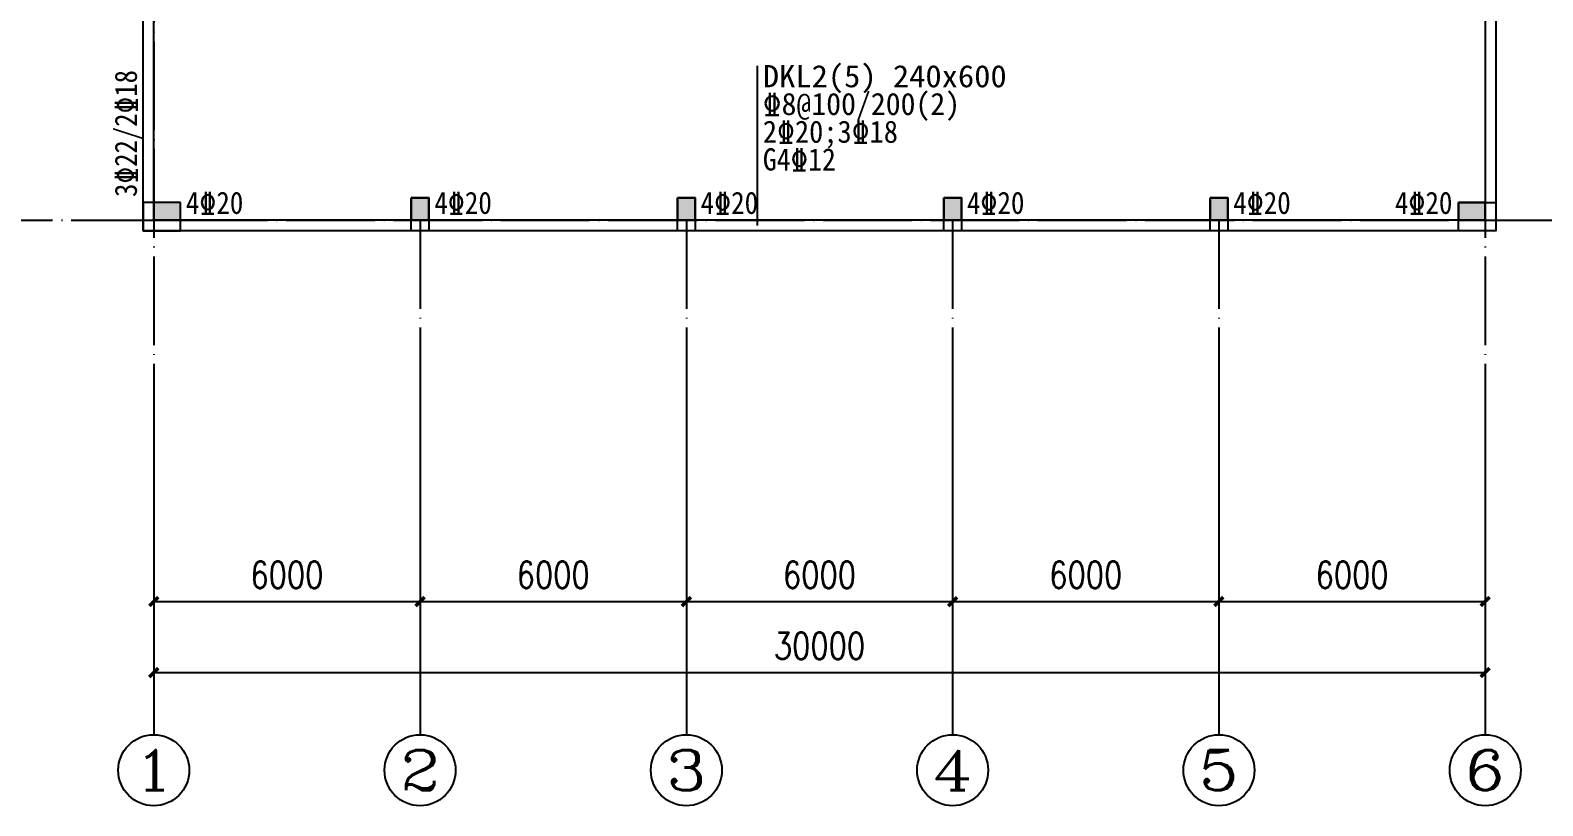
# Model space of a CAD drawing. Extents: x 31695611 to 39053694, y -59225 to 904195.
# Drawn here: x 38525870 to 38559949, y 775065 to 792536 of the extents above; entities that cross this region are included whole.
import ezdxf
from ezdxf.enums import TextEntityAlignment as Align

# ---------------------------------------------------------------- set-up
doc = ezdxf.new("R2010")
doc.units = 0
doc.header["$LTSCALE"] = 1000
doc.header["$MEASUREMENT"] = 0
doc.linetypes.add('ACAD_ISO04W100', pattern=[30.5, 24, -3, 0.5, -3])
doc.linetypes.add('DOTE', pattern=[2.42, 2, -0.2, 0.02, -0.2])
doc.layers.get('0').update_dxf_attribs({"linetype": 'CONTINUOUS'})
doc.layers.get('DEFPOINTS').update_dxf_attribs({"linetype": 'CONTINUOUS'})
for name, color, linetype in [('AXIS', 3, 'CONTINUOUS'), ('AXIS_TEXT', 7, 'CONTINUOUS'), ('COLUMN', 2, 'CONTINUOUS'), ('DOTE', 1, 'ACAD_ISO04W100'), ('PUB_HATCH', 8, 'CONTINUOUS'), ('梁', 4, 'CONTINUOUS'), ('梁原位标注', 7, 'CONTINUOUS'), ('梁集中标注', 2, 'CONTINUOUS')]:
    doc.layers.add(name, color=color, linetype=linetype)
doc.styles.add('_TCH_AXIS', font='COMPLEX', dxfattribs={"bigfont": 'GBCBIG'})
doc.styles.add('COMPLEX', font='COMPLEX')
doc.styles.add('DIM_FONT', font='SIMPLEX.shx', dxfattribs={"width": 0.8})
doc.dimstyles.new('DIMN200', dxfattribs={"dimscale": 2, "dimtxt": 300, "dimasz": 100, "dimexe": 250, "dimexo": 300, "dimgap": 150, "dimtad": 1, "dimdec": 0, "dimzin": 0, "dimtxsty": 'DIM_FONT', "dimblk": 'ARCHTICK', "dimcen": 0.09, "dimclrt": 7, "dimazin": 3, "dimtfac": 1, "dimtdec": 0, "dimtix": 1, "dimtmove": 0, "dimatfit": 3, "dimtolj": 1, "dimtzin": 0})

# ---------------------------------------------------------------- blocks, each defined once
blk = doc.blocks.new('_ARCHTICK')
at = {"color": 0, "linetype": 'BYBLOCK', "const_width": 0.4}
blk.add_lwpolyline([(-0.5, -0.5), (0.5, 0.5)], dxfattribs=at)
blk = doc.blocks.new('*D661')
at = {"layer": 'AXIS', "color": 0}
for p, q in [((38528653, 784065), (38528653, 779165)), ((38534653, 784065), (38534653, 779165)), ((38528653, 779665), (38534653, 779665))]:
    blk.add_line(p, q, dxfattribs=at)
at = {"layer": 'DEFPOINTS', "color": 0}
for p in [(38528653, 784665), (38534653, 784665), (38534653, 779665)]:
    blk.add_point(p, dxfattribs=at)
at = {"layer": 'AXIS', "color": 0, "xscale": 200, "yscale": 200, "zscale": 200, "rotation": 180}
blk.add_blockref('_ARCHTICK', (38528653, 779665), dxfattribs=at)
at = {"layer": 'AXIS', "color": 0, "xscale": 200, "yscale": 200, "zscale": 200}
blk.add_blockref('_ARCHTICK', (38534653, 779665), dxfattribs=at)
at = {"layer": 'AXIS', "color": 7, "insert": (38531653, 780265), "char_height": 600, "attachment_point": 5, "style": 'DIM_FONT'}
blk.add_mtext('\\A1;6000', dxfattribs=at)
blk = doc.blocks.new('*D662')
at = {"layer": 'AXIS', "color": 0}
for p, q in [((38534653, 784065), (38534653, 779165)), ((38540653, 784065), (38540653, 779165)), ((38534653, 779665), (38540653, 779665))]:
    blk.add_line(p, q, dxfattribs=at)
at = {"layer": 'DEFPOINTS', "color": 0}
for p in [(38534653, 784665), (38540653, 784665), (38540653, 779665)]:
    blk.add_point(p, dxfattribs=at)
at = {"layer": 'AXIS', "color": 0, "xscale": 200, "yscale": 200, "zscale": 200, "rotation": 180}
blk.add_blockref('_ARCHTICK', (38534653, 779665), dxfattribs=at)
at = {"layer": 'AXIS', "color": 0, "xscale": 200, "yscale": 200, "zscale": 200}
blk.add_blockref('_ARCHTICK', (38540653, 779665), dxfattribs=at)
at = {"layer": 'AXIS', "color": 7, "insert": (38537653, 780265), "char_height": 600, "attachment_point": 5, "style": 'DIM_FONT'}
blk.add_mtext('\\A1;6000', dxfattribs=at)
blk = doc.blocks.new('*D663')
at = {"layer": 'AXIS', "color": 0}
for p, q in [((38540653, 784065), (38540653, 779165)), ((38546653, 784065), (38546653, 779165)), ((38540653, 779665), (38546653, 779665))]:
    blk.add_line(p, q, dxfattribs=at)
at = {"layer": 'DEFPOINTS', "color": 0}
for p in [(38540653, 784665), (38546653, 784665), (38546653, 779665)]:
    blk.add_point(p, dxfattribs=at)
at = {"layer": 'AXIS', "color": 0, "xscale": 200, "yscale": 200, "zscale": 200, "rotation": 180}
blk.add_blockref('_ARCHTICK', (38540653, 779665), dxfattribs=at)
at = {"layer": 'AXIS', "color": 0, "xscale": 200, "yscale": 200, "zscale": 200}
blk.add_blockref('_ARCHTICK', (38546653, 779665), dxfattribs=at)
at = {"layer": 'AXIS', "color": 7, "insert": (38543653, 780265), "char_height": 600, "attachment_point": 5, "style": 'DIM_FONT'}
blk.add_mtext('\\A1;6000', dxfattribs=at)
blk = doc.blocks.new('*D664')
at = {"layer": 'AXIS', "color": 0}
for p, q in [((38546653, 784065), (38546653, 779165)), ((38552653, 784065), (38552653, 779165)), ((38546653, 779665), (38552653, 779665))]:
    blk.add_line(p, q, dxfattribs=at)
at = {"layer": 'DEFPOINTS', "color": 0}
for p in [(38546653, 784665), (38552653, 784665), (38552653, 779665)]:
    blk.add_point(p, dxfattribs=at)
at = {"layer": 'AXIS', "color": 0, "xscale": 200, "yscale": 200, "zscale": 200, "rotation": 180}
blk.add_blockref('_ARCHTICK', (38546653, 779665), dxfattribs=at)
at = {"layer": 'AXIS', "color": 0, "xscale": 200, "yscale": 200, "zscale": 200}
blk.add_blockref('_ARCHTICK', (38552653, 779665), dxfattribs=at)
at = {"layer": 'AXIS', "color": 7, "insert": (38549653, 780265), "char_height": 600, "attachment_point": 5, "style": 'DIM_FONT'}
blk.add_mtext('\\A1;6000', dxfattribs=at)
blk = doc.blocks.new('*D665')
at = {"layer": 'AXIS', "color": 0}
for p, q in [((38552653, 784065), (38552653, 779165)), ((38558653, 784065), (38558653, 779165)), ((38552653, 779665), (38558653, 779665))]:
    blk.add_line(p, q, dxfattribs=at)
at = {"layer": 'DEFPOINTS', "color": 0}
for p in [(38552653, 784665), (38558653, 784665), (38558653, 779665)]:
    blk.add_point(p, dxfattribs=at)
at = {"layer": 'AXIS', "color": 0, "xscale": 200, "yscale": 200, "zscale": 200, "rotation": 180}
blk.add_blockref('_ARCHTICK', (38552653, 779665), dxfattribs=at)
at = {"layer": 'AXIS', "color": 0, "xscale": 200, "yscale": 200, "zscale": 200}
blk.add_blockref('_ARCHTICK', (38558653, 779665), dxfattribs=at)
at = {"layer": 'AXIS', "color": 7, "insert": (38555653, 780265), "char_height": 600, "attachment_point": 5, "style": 'DIM_FONT'}
blk.add_mtext('\\A1;6000', dxfattribs=at)
blk = doc.blocks.new('*D666')
at = {"layer": 'AXIS', "color": 0}
for p, q in [((38528653, 784065), (38528653, 777565)), ((38558653, 784065), (38558653, 777565)), ((38528653, 778065), (38558653, 778065))]:
    blk.add_line(p, q, dxfattribs=at)
at = {"layer": 'DEFPOINTS', "color": 0}
for p in [(38528653, 784665), (38558653, 784665), (38558653, 778065)]:
    blk.add_point(p, dxfattribs=at)
at = {"layer": 'AXIS', "color": 0, "xscale": 200, "yscale": 200, "zscale": 200, "rotation": 180}
blk.add_blockref('_ARCHTICK', (38528653, 778065), dxfattribs=at)
at = {"layer": 'AXIS', "color": 0, "xscale": 200, "yscale": 200, "zscale": 200}
blk.add_blockref('_ARCHTICK', (38558653, 778065), dxfattribs=at)
at = {"layer": 'AXIS', "color": 7, "insert": (38543653, 778665), "char_height": 600, "attachment_point": 5, "style": 'DIM_FONT'}
blk.add_mtext('\\A1;30000', dxfattribs=at)
blk = doc.blocks.new('_AXISO')
blk.add_circle((0, 0), 0.5)
at = {"layer": 'AXIS_TEXT', "style": 'COMPLEX', "width": 1.041667}
blk.add_attdef('A', text='', height=0.56, dxfattribs=at).set_placement((-0.25, -0.28), (0.25, -0.28), align=Align.FIT)

msp = doc.modelspace()

# ---------------------------------------------------------------- hatches: boundary and pattern name
at = {"layer": 'PUB_HATCH'}
for points in [[(38528653.1, 788258.5), (38529253.1, 788258.5), (38529253.1, 788658.5), (38528653.1, 788658.5)], [(38534453.1, 788758.5), (38534453.1, 788258.5), (38534853.1, 788258.5), (38534853.1, 788758.5)], [(38540453.1, 788758.5), (38540453.1, 788258.5), (38540853.1, 788258.5), (38540853.1, 788758.5)], [(38546453.1, 788758.5), (38546453.1, 788258.5), (38546853.1, 788258.5), (38546853.1, 788758.5)], [(38552453.1, 788758.5), (38552453.1, 788258.5), (38552853.1, 788258.5), (38552853.1, 788758.5)], [(38558653.1, 788258.5), (38558653.1, 788658.5), (38558053.1, 788658.5), (38558053.1, 788258.5)]]:
    msp.add_hatch(color=256, dxfattribs=at).paths.add_polyline_path(points)

# ---------------------------------------------------------------- linework, layer by layer
for points in [[(38529253.1, 788658.5), (38528413.1, 788658.5), (38528413.1, 788018.5), (38529253.1, 788018.5)], [(38534453.1, 788758.5), (38534853.1, 788758.5), (38534853.1, 788018.5), (38534453.1, 788018.5)], [(38540453.1, 788758.5), (38540853.1, 788758.5), (38540853.1, 788018.5), (38540453.1, 788018.5)], [(38546453.1, 788758.5), (38546853.1, 788758.5), (38546853.1, 788018.5), (38546453.1, 788018.5)], [(38552453.1, 788758.5), (38552853.1, 788758.5), (38552853.1, 788018.5), (38552453.1, 788018.5)], [(38558053.1, 788658.5), (38558893.1, 788658.5), (38558893.1, 788018.5), (38558053.1, 788018.5)]]:
    msp.add_lwpolyline(points, close=True)
at = {"layer": 'AXIS'}
for p, q in [((38528653.1, 784664.7), (38528653.1, 776664.7)), ((38534653.1, 784664.7), (38534653.1, 776664.7)), ((38540653.1, 784664.7), (38540653.1, 776664.7)), ((38546653.1, 784664.7), (38546653.1, 776664.7)), ((38552653.1, 784664.7), (38552653.1, 776664.7)), ((38558653.1, 784664.7), (38558653.1, 776664.7))]:
    msp.add_line(p, q, dxfattribs=at)
at = {"layer": 'COLUMN'}
for p, q in [((38529253.1, 788658.5), (38528653.1, 788658.5)), ((38528653.1, 788658.5), (38528653.1, 788258.5)), ((38529253.1, 788258.5), (38529253.1, 788658.5)), ((38534453.1, 788758.5), (38534453.1, 788258.5)), ((38534853.1, 788758.5), (38534453.1, 788758.5)), ((38534853.1, 788258.5), (38534853.1, 788758.5)), ((38540453.1, 788758.5), (38540453.1, 788258.5)), ((38540853.1, 788758.5), (38540453.1, 788758.5)), ((38540853.1, 788258.5), (38540853.1, 788758.5)), ((38546453.1, 788758.5), (38546453.1, 788258.5)), ((38546853.1, 788758.5), (38546453.1, 788758.5)), ((38546853.1, 788258.5), (38546853.1, 788758.5)), ((38552453.1, 788758.5), (38552453.1, 788258.5)), ((38552853.1, 788758.5), (38552453.1, 788758.5)), ((38552853.1, 788258.5), (38552853.1, 788758.5)), ((38558653.1, 788658.5), (38558053.1, 788658.5)), ((38558053.1, 788658.5), (38558053.1, 788258.5)), ((38558653.1, 788258.5), (38558653.1, 788658.5)), ((38528653.1, 788258.5), (38529253.1, 788258.5)), ((38534453.1, 788258.5), (38534853.1, 788258.5)), ((38540453.1, 788258.5), (38540853.1, 788258.5)), ((38546453.1, 788258.5), (38546853.1, 788258.5)), ((38552453.1, 788258.5), (38552853.1, 788258.5)), ((38558053.1, 788258.5), (38558653.1, 788258.5))]:
    msp.add_line(p, q, dxfattribs=at)
at = {"layer": 'DOTE', "linetype": 'DOTE'}
for p, q in [((38528653.1, 884242.1), (38528653.1, 784664.7)), ((38558653.1, 884242.1), (38558653.1, 784664.7)), ((38524373.5, 788258.6), (38564238.8, 788258.5)), ((38534653.1, 788258.6), (38534653.1, 784664.7)), ((38540653.1, 788258.6), (38540653.1, 784664.7)), ((38546653.1, 788258.5), (38546653.1, 784664.7)), ((38552653.1, 788258.5), (38552653.1, 784664.7))]:
    msp.add_line(p, q, dxfattribs=at)
at = {"layer": '梁'}
for points in [[(38528413.1, 878498.6), (38558893.1, 878498.6), (38558893.1, 788018.5), (38528413.1, 788018.5)], [(38528653.1, 878258.6), (38558653.1, 878258.6), (38558653.1, 788258.5), (38528653.1, 788258.5)]]:
    msp.add_lwpolyline(points, close=True, dxfattribs=at)
at = {"layer": '梁集中标注'}
msp.add_line((38542253.8, 788138.5), (38542253.8, 791736), dxfattribs=at)

# ---------------------------------------------------------------- block references
at = {"layer": 'AXIS'}
ref = msp.add_blockref('_AXISO', (38528653.1, 775864.7), dxfattribs=dict(at, xscale=1600, yscale=1600, zscale=1600))
ref.add_attrib('A', '1', dxfattribs={"layer": 'AXIS_TEXT', "height": 905.1, "style": '_TCH_AXIS', "width": 2.333333}).set_placement((38528200.6, 775412.1), (38529105.7, 775412.1), align=Align.FIT)
ref = msp.add_blockref('_AXISO', (38534653.1, 775864.7), dxfattribs=dict(at, xscale=1600, yscale=1600, zscale=1600))
ref.add_attrib('A', '2', dxfattribs={"layer": 'AXIS_TEXT', "height": 905.1, "style": '_TCH_AXIS', "width": 1.5}).set_placement((38534200.6, 775412.1), (38535105.7, 775412.1), align=Align.FIT)
ref = msp.add_blockref('_AXISO', (38540653.1, 775864.7), dxfattribs=dict(at, xscale=1600, yscale=1600, zscale=1600))
ref.add_attrib('A', '3', dxfattribs={"layer": 'AXIS_TEXT', "height": 905.1, "style": '_TCH_AXIS', "width": 1.5}).set_placement((38540200.6, 775412.1), (38541105.7, 775412.1), align=Align.FIT)
ref = msp.add_blockref('_AXISO', (38546653.1, 775864.7), dxfattribs=dict(at, xscale=1600, yscale=1600, zscale=1600))
ref.add_attrib('A', '4', dxfattribs={"layer": 'AXIS_TEXT', "height": 905.1, "style": '_TCH_AXIS', "width": 1.3125}).set_placement((38546200.6, 775412.1), (38547105.7, 775412.1), align=Align.FIT)
ref = msp.add_blockref('_AXISO', (38552653.1, 775864.7), dxfattribs=dict(at, xscale=1600, yscale=1600, zscale=1600))
ref.add_attrib('A', '5', dxfattribs={"layer": 'AXIS_TEXT', "height": 905.1, "style": '_TCH_AXIS', "width": 1.5}).set_placement((38552200.6, 775412.1), (38553105.7, 775412.1), align=Align.FIT)
ref = msp.add_blockref('_AXISO', (38558653.1, 775864.7), dxfattribs=dict(at, xscale=1600, yscale=1600, zscale=1600))
ref.add_attrib('A', '6', dxfattribs={"layer": 'AXIS_TEXT', "height": 905.1, "style": '_TCH_AXIS', "width": 1.5}).set_placement((38558200.6, 775412.1), (38559105.7, 775412.1), align=Align.FIT)

# ---------------------------------------------------------------- texts
at = {"layer": '梁原位标注', "width": 0.685985}
msp.add_text('3%%13222/2%%13218', height=500, rotation=90, dxfattribs=at).set_placement((38528273.1, 788781), (38528273.1, 791639.3), align=Align.FIT)
at = {"layer": '梁原位标注', "width": 0.74}
for p, p2 in [((38529375.6, 788398.6), (38530670.6, 788398.6)), ((38534975.6, 788398.5), (38536270.6, 788398.5)), ((38540975.6, 788398.5), (38542270.6, 788398.5)), ((38546975.6, 788398.5), (38548270.6, 788398.5)), ((38552975.6, 788398.5), (38554270.6, 788398.5)), ((38556619, 788398.6), (38557914, 788398.6))]:
    msp.add_text('4%%13220', height=500, dxfattribs=at).set_placement(p, p2, align=Align.FIT)
at = {"layer": '梁集中标注'}
for s, width, p, p2 in [('DKL2(5) 240x600', 0.814074, (38542376.3, 791251), (38547871.3, 791251)), ('%%1328@100/200(2)', 0.808181, (38542376.3, 790626), (38546821.3, 790626)), ('2%%13220;3%%13218', 0.812, (38542376.3, 790001), (38545421.3, 790001)), ('G4%%13212', 0.75923, (38542376.3, 789376), (38544021.3, 789376))]:
    msp.add_text(s, height=500, dxfattribs=dict(at, width=width)).set_placement(p, p2, align=Align.FIT)

# ---------------------------------------------------------------- dimensions: what is measured, and where the dimension line sits
at = {"layer": 'AXIS'}
for p1, p2, distance, picture, middle in [((38528653.1, 784664.7), (38534653.1, 784664.7), -5000, '*D661', (38531653.1, 780264.7)), ((38528653.1, 784664.7), (38558653.1, 784664.7), -6600, '*D666', (38543653.1, 778664.7)), ((38534653.1, 784664.7), (38540653.1, 784664.7), -5000, '*D662', (38537653.1, 780264.7)), ((38540653.1, 784664.7), (38546653.1, 784664.7), -5000, '*D663', (38543653.1, 780264.7)), ((38546653.1, 784664.7), (38552653.1, 784664.7), -5000, '*D664', (38549653.1, 780264.7)), ((38552653.1, 784664.7), (38558653.1, 784664.7), -5000, '*D665', (38555653.1, 780264.7))]:
    dim = msp.add_aligned_dim(p1=p1, p2=p2, distance=distance, dimstyle='DIMN200', dxfattribs=at)
    dim.commit()
    dim.dimension.update_dxf_attribs({"geometry": picture, "text_midpoint": middle})

doc.saveas('drawing.dxf')
